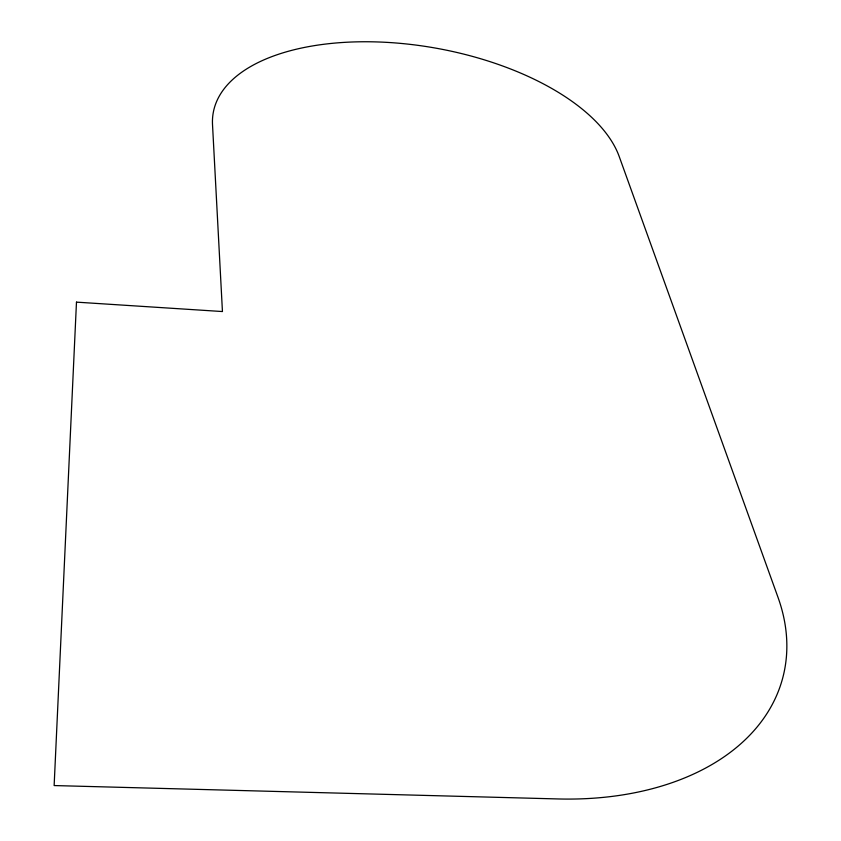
<?xml version="1.0" encoding="UTF-8"?>
<svg xmlns="http://www.w3.org/2000/svg" width="841" height="841" viewBox="0 0 841 841"><rect width="100%" height="100%" fill="white"/><g stroke="black" fill="none" stroke-linecap="round" stroke-linejoin="round"><path stroke-width="1.26" d="M76.478 302.14L54.139 785.557L558.119 798.95A280.516 185.083 14.7 0 0 777.999 597.331L619.291 156.752A207.706 102.707 10.1 0 0 395.533 42.954A207.706 102.707 10.1 0 0 212.51 124.542L222.445 311.548L76.478 302.14"/></g></svg>
